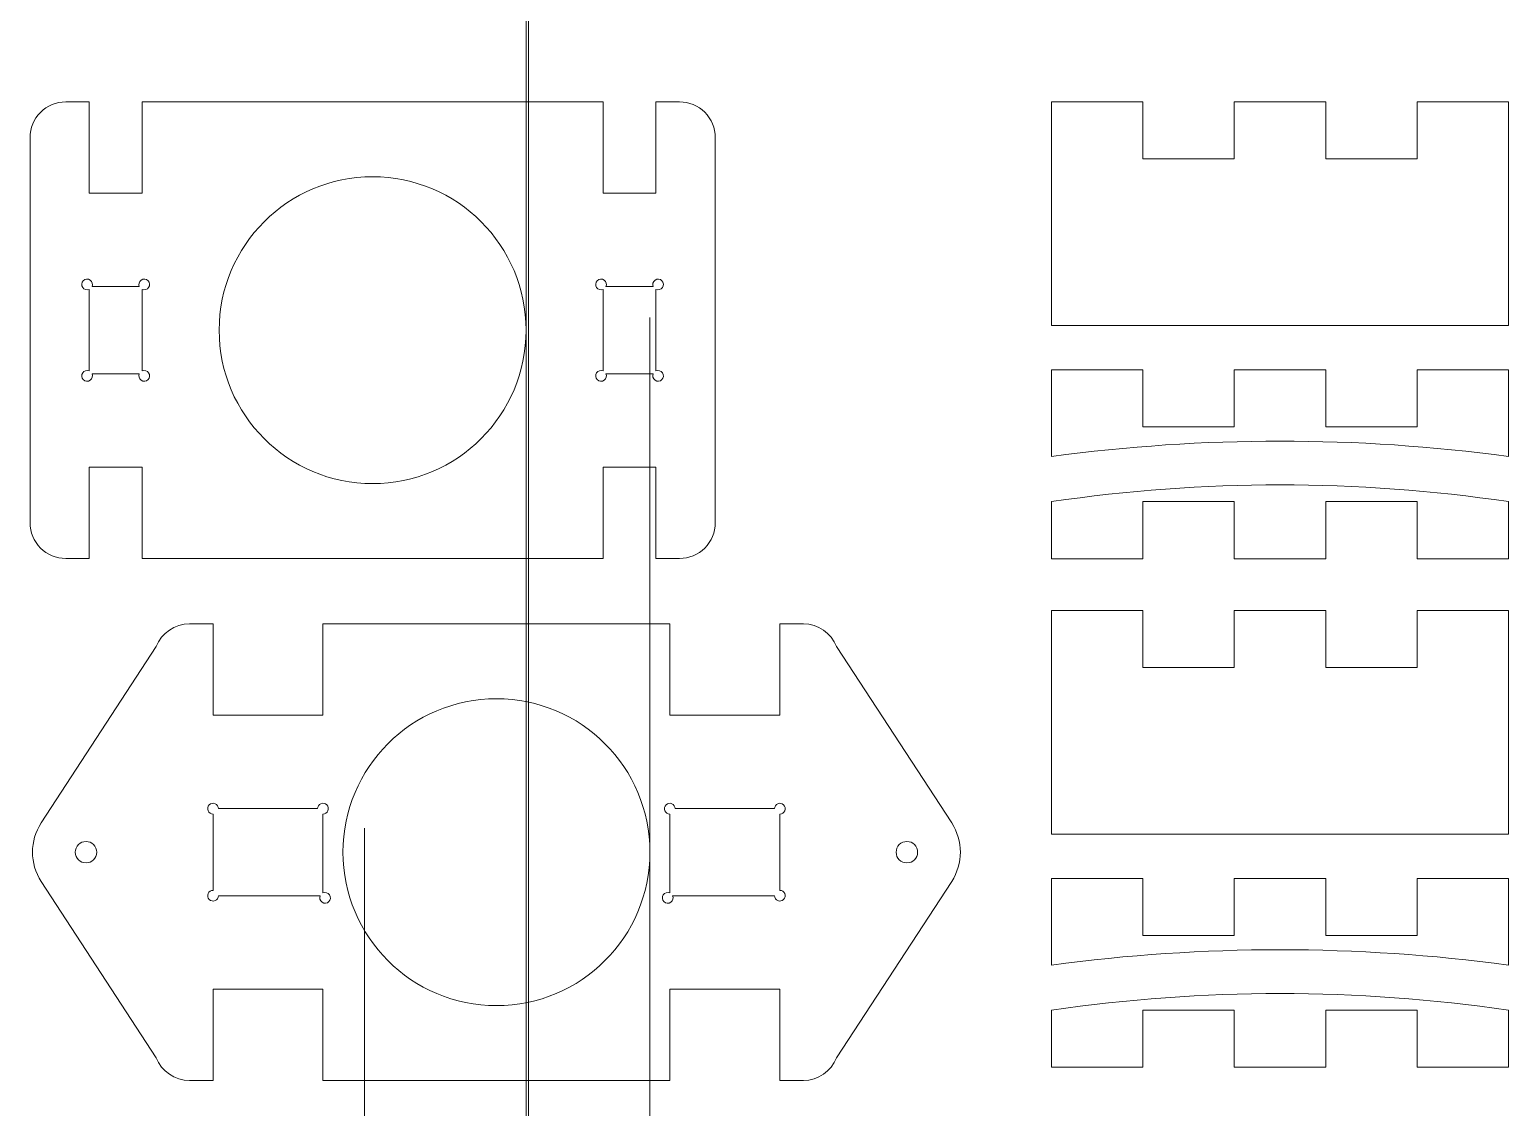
# Model space of a CAD drawing. Header units: millimetres. Extents: x -225 to -1, y -480 to 312.
# Drawn here: x -130.3 to -26.7, y 3.4 to 78.9 of the extents above; entities that cross this region are included whole.
import ezdxf

# ---------------------------------------------------------------- set-up
doc = ezdxf.new("R2010")
doc.units = ezdxf.units.MM
doc.header["$MEASUREMENT"] = 0
doc.layers.add('Ebene 1', color=7, linetype='Continuous')

msp = doc.modelspace()

# ---------------------------------------------------------------- linework, layer by layer
at = {"color": 1, "lineweight": 9}
for points, knots in [([(-95.5388, 133.9706), (-95.5388, 139.9077), (-100.3517, 144.7206), (-106.2888, 144.7206), (-106.2888, 144.7206), (-112.2258, 144.7206), (-117.0388, 139.9077), (-117.0388, 133.9706), (-117.0388, 133.9706), (-117.0388, 128.0336), (-112.2259, 123.2206), (-106.2888, 123.2206), (-106.2888, 123.2206), (-100.3518, 123.2206), (-95.5388, 128.0335), (-95.5388, 133.9705), (-95.5388, 312.0805), (-95.5388, -222.2554), (-95.5388, 133.9706)], [0, 0, 0, 0, 0.2, 0.2, 0.2, 0.2, 0.4, 0.4, 0.4, 0.4, 0.6, 0.6, 0.6, 0.6, 1, 1, 1, 1.0001, 1.0001, 1.0001, 1.0001]), ([(-95.5388, 57.8662), (-95.5388, 63.8033), (-100.3517, 68.6162), (-106.2888, 68.6162), (-106.2888, 68.6162), (-112.2258, 68.6162), (-117.0388, 63.8033), (-117.0388, 57.8662), (-117.0388, 57.8662), (-117.0388, 51.9292), (-112.2259, 47.1162), (-106.2888, 47.1162), (-106.2888, 47.1162), (-100.3518, 47.1162), (-95.5388, 51.9291), (-95.5388, 57.8661), (-95.5388, 235.9761), (-95.5388, -298.3598), (-95.5388, 57.8662)], [0, 0, 0, 0, 0.2, 0.2, 0.2, 0.2, 0.4, 0.4, 0.4, 0.4, 0.6, 0.6, 0.6, 0.6, 1, 1, 1, 1.0001, 1.0001, 1.0001, 1.0001]), ([(-127.7888, 41.8662), (-128.4514, 41.8658), (-129.0871, 42.1286), (-129.5559, 42.5969), (-129.5559, 42.5969), (-130.0248, 43.0651), (-130.2884, 43.7036), (-130.2888, 44.3662), (-130.2888, 44.3662), (-130.2888, 44.3662), (-130.2888, 71.3662), (-130.2888, 71.3662), (-130.2888, 71.3662), (-130.2892, 72.0288), (-130.0264, 72.6645), (-129.5581, 73.1333), (-129.5581, 73.1333), (-129.0899, 73.6022), (-128.4514, 73.8658), (-127.7888, 73.8662), (-127.7888, 73.8662), (-127.7888, 73.8662), (-126.1388, 73.8662), (-126.1388, 73.8662), (-126.1388, 73.8662), (-126.1388, 73.8662), (-126.1388, 67.4662), (-126.1388, 67.4662), (-126.1388, 67.4662), (-126.1388, 67.4662), (-122.4388, 67.4662), (-122.4388, 67.4662), (-122.4388, 67.4662), (-122.4388, 67.4662), (-122.4388, 73.8662), (-122.4388, 73.8662), (-122.4388, 73.8662), (-122.4388, 73.8662), (-90.1388, 73.8662), (-90.1388, 73.8662), (-90.1388, 73.8662), (-90.1388, 73.8662), (-90.1388, 67.4662), (-90.1388, 67.4662), (-90.1388, 67.4662), (-90.1388, 67.4662), (-86.4388, 67.4662), (-86.4388, 67.4662), (-86.4388, 67.4662), (-86.4388, 67.4662), (-86.4388, 73.8662), (-86.4388, 73.8662), (-86.4388, 73.8662), (-86.4388, 73.8662), (-84.7888, 73.8662), (-84.7888, 73.8662), (-84.7888, 73.8662), (-84.1262, 73.8666), (-83.4905, 73.6038), (-83.0217, 73.1355), (-83.0217, 73.1355), (-82.5528, 72.6673), (-82.2892, 72.0288), (-82.2888, 71.3662), (-82.2888, 71.3662), (-82.2888, 71.3662), (-82.2888, 44.3662), (-82.2888, 44.3662), (-82.2888, 44.3662), (-82.2884, 43.7036), (-82.5512, 43.0679), (-83.0195, 42.5991), (-83.0195, 42.5991), (-83.4877, 42.1302), (-84.1262, 41.8666), (-84.7888, 41.8662), (-84.7888, 41.8662), (-84.7888, 41.8662), (-86.4388, 41.8662), (-86.4388, 41.8662), (-86.4388, 41.8662), (-86.4388, 41.8662), (-86.4388, 48.2662), (-86.4388, 48.2662), (-86.4388, 48.2662), (-86.4388, 48.2662), (-90.1388, 48.2662), (-90.1388, 48.2662), (-90.1388, 48.2662), (-90.1388, 48.2662), (-90.1388, 41.8662), (-90.1388, 41.8662), (-90.1388, 41.8662), (-90.1388, 41.8662), (-122.4388, 41.8662), (-122.4388, 41.8662), (-122.4388, 41.8662), (-122.4388, 41.8662), (-122.4388, 48.2662), (-122.4388, 48.2662), (-122.4388, 48.2662), (-122.4388, 48.2662), (-126.1388, 48.2662), (-126.1388, 48.2662), (-126.1388, 48.2662), (-126.1388, 48.2662), (-126.1388, 41.8662), (-126.1388, 41.8662), (-126.1388, 41.8662), (-126.1388, 41.8662), (-127.7888, 41.8662), (-127.7888, 41.8662)], [0, 0, 0, 0, 0.03448276, 0.03448276, 0.03448276, 0.03448276, 0.06896552, 0.06896552, 0.06896552, 0.06896552, 0.10344828, 0.10344828, 0.10344828, 0.10344828, 0.13793103, 0.13793103, 0.13793103, 0.13793103, 0.17241379, 0.17241379, 0.17241379, 0.17241379, 0.20689655, 0.20689655, 0.20689655, 0.20689655, 0.24137931, 0.24137931, 0.24137931, 0.24137931, 0.27586207, 0.27586207, 0.27586207, 0.27586207, 0.31034483, 0.31034483, 0.31034483, 0.31034483, 0.34482759, 0.34482759, 0.34482759, 0.34482759, 0.37931034, 0.37931034, 0.37931034, 0.37931034, 0.4137931, 0.4137931, 0.4137931, 0.4137931, 0.44827586, 0.44827586, 0.44827586, 0.44827586, 0.48275862, 0.48275862, 0.48275862, 0.48275862, 0.51724138, 0.51724138, 0.51724138, 0.51724138, 0.55172414, 0.55172414, 0.55172414, 0.55172414, 0.5862069, 0.5862069, 0.5862069, 0.5862069, 0.62068966, 0.62068966, 0.62068966, 0.62068966, 0.65517241, 0.65517241, 0.65517241, 0.65517241, 0.68965517, 0.68965517, 0.68965517, 0.68965517, 0.72413793, 0.72413793, 0.72413793, 0.72413793, 0.75862069, 0.75862069, 0.75862069, 0.75862069, 0.79310345, 0.79310345, 0.79310345, 0.79310345, 0.82758621, 0.82758621, 0.82758621, 0.82758621, 0.86206897, 0.86206897, 0.86206897, 0.86206897, 0.89655172, 0.89655172, 0.89655172, 0.89655172, 0.93103448, 0.93103448, 0.93103448, 0.93103448, 1, 1, 1, 1]), ([(-122.4388, 55.0099), (-122.2736, 55.082), (-122.0804, 55.0264), (-121.9788, 54.8775), (-121.9788, 54.8775), (-121.8773, 54.7285), (-121.896, 54.5284), (-122.0235, 54.4009), (-122.0235, 54.4009), (-122.1509, 54.2734), (-122.3511, 54.2547), (-122.5, 54.3562), (-122.5, 54.3562), (-122.649, 54.4578), (-122.7046, 54.651), (-122.6325, 54.8162), (-122.6325, 54.8162), (-122.6325, 54.8162), (-125.9451, 54.8162), (-125.9451, 54.8162), (-125.9451, 54.8162), (-125.873, 54.651), (-125.9286, 54.4578), (-126.0775, 54.3562), (-126.0775, 54.3562), (-126.2265, 54.2547), (-126.4266, 54.2734), (-126.5541, 54.4009), (-126.5541, 54.4009), (-126.6816, 54.5283), (-126.7003, 54.7285), (-126.5988, 54.8774), (-126.5988, 54.8774), (-126.4972, 55.0264), (-126.304, 55.082), (-126.1388, 55.0099), (-126.1388, 55.0099), (-126.1388, 55.0099), (-126.1388, 60.7225), (-126.1388, 60.7225), (-126.1388, 60.7225), (-126.304, 60.6504), (-126.4972, 60.706), (-126.5988, 60.8549), (-126.5988, 60.8549), (-126.7003, 61.0039), (-126.6816, 61.204), (-126.5541, 61.3315), (-126.5541, 61.3315), (-126.4267, 61.459), (-126.2265, 61.4777), (-126.0776, 61.3762), (-126.0776, 61.3762), (-125.9286, 61.2746), (-125.873, 61.0814), (-125.9451, 60.9162), (-125.9451, 60.9162), (-125.9451, 60.9162), (-122.6325, 60.9162), (-122.6325, 60.9162), (-122.6325, 60.9162), (-122.7046, 61.0814), (-122.649, 61.2746), (-122.5001, 61.3762), (-122.5001, 61.3762), (-122.3511, 61.4777), (-122.151, 61.459), (-122.0235, 61.3315), (-122.0235, 61.3315), (-121.896, 61.2041), (-121.8773, 61.0039), (-121.9788, 60.855), (-121.9788, 60.855), (-122.0804, 60.706), (-122.2736, 60.6504), (-122.4388, 60.7225), (-122.4388, 60.7225), (-122.4388, 60.7225), (-122.4388, 55.0099), (-122.4388, 55.0099)], [0, 0, 0, 0, 0.04761905, 0.04761905, 0.04761905, 0.04761905, 0.0952381, 0.0952381, 0.0952381, 0.0952381, 0.14285714, 0.14285714, 0.14285714, 0.14285714, 0.19047619, 0.19047619, 0.19047619, 0.19047619, 0.23809524, 0.23809524, 0.23809524, 0.23809524, 0.28571429, 0.28571429, 0.28571429, 0.28571429, 0.33333333, 0.33333333, 0.33333333, 0.33333333, 0.38095238, 0.38095238, 0.38095238, 0.38095238, 0.42857143, 0.42857143, 0.42857143, 0.42857143, 0.47619048, 0.47619048, 0.47619048, 0.47619048, 0.52380952, 0.52380952, 0.52380952, 0.52380952, 0.57142857, 0.57142857, 0.57142857, 0.57142857, 0.61904762, 0.61904762, 0.61904762, 0.61904762, 0.66666667, 0.66666667, 0.66666667, 0.66666667, 0.71428571, 0.71428571, 0.71428571, 0.71428571, 0.76190476, 0.76190476, 0.76190476, 0.76190476, 0.80952381, 0.80952381, 0.80952381, 0.80952381, 0.85714286, 0.85714286, 0.85714286, 0.85714286, 0.9047619, 0.9047619, 0.9047619, 0.9047619, 1, 1, 1, 1]), ([(-90.1388, 60.7225), (-90.304, 60.6504), (-90.4972, 60.706), (-90.5988, 60.8549), (-90.5988, 60.8549), (-90.7003, 61.0039), (-90.6816, 61.204), (-90.5541, 61.3315), (-90.5541, 61.3315), (-90.4267, 61.459), (-90.2265, 61.4777), (-90.0776, 61.3762), (-90.0776, 61.3762), (-89.9286, 61.2746), (-89.873, 61.0814), (-89.9451, 60.9162), (-89.9451, 60.9162), (-89.9451, 60.9162), (-86.6325, 60.9162), (-86.6325, 60.9162), (-86.6325, 60.9162), (-86.7046, 61.0814), (-86.649, 61.2746), (-86.5001, 61.3762), (-86.5001, 61.3762), (-86.3511, 61.4777), (-86.151, 61.459), (-86.0235, 61.3315), (-86.0235, 61.3315), (-85.896, 61.2041), (-85.8773, 61.0039), (-85.9788, 60.855), (-85.9788, 60.855), (-86.0804, 60.706), (-86.2736, 60.6504), (-86.4388, 60.7225), (-86.4388, 60.7225), (-86.4388, 60.7225), (-86.4388, 55.0099), (-86.4388, 55.0099), (-86.4388, 55.0099), (-86.2736, 55.082), (-86.0804, 55.0264), (-85.9788, 54.8775), (-85.9788, 54.8775), (-85.8773, 54.7285), (-85.896, 54.5284), (-86.0235, 54.4009), (-86.0235, 54.4009), (-86.1509, 54.2734), (-86.3511, 54.2547), (-86.5, 54.3562), (-86.5, 54.3562), (-86.649, 54.4578), (-86.7046, 54.651), (-86.6325, 54.8162), (-86.6325, 54.8162), (-86.6325, 54.8162), (-89.9451, 54.8162), (-89.9451, 54.8162), (-89.9451, 54.8162), (-89.873, 54.651), (-89.9286, 54.4578), (-90.0775, 54.3562), (-90.0775, 54.3562), (-90.2265, 54.2547), (-90.4266, 54.2734), (-90.5541, 54.4009), (-90.5541, 54.4009), (-90.6816, 54.5283), (-90.7003, 54.7285), (-90.5988, 54.8774), (-90.5988, 54.8774), (-90.4972, 55.0264), (-90.304, 55.082), (-90.1388, 55.0099), (-90.1388, 55.0099), (-90.1388, 55.0099), (-90.1388, 60.7225), (-90.1388, 60.7225)], [0, 0, 0, 0, 0.04761905, 0.04761905, 0.04761905, 0.04761905, 0.0952381, 0.0952381, 0.0952381, 0.0952381, 0.14285714, 0.14285714, 0.14285714, 0.14285714, 0.19047619, 0.19047619, 0.19047619, 0.19047619, 0.23809524, 0.23809524, 0.23809524, 0.23809524, 0.28571429, 0.28571429, 0.28571429, 0.28571429, 0.33333333, 0.33333333, 0.33333333, 0.33333333, 0.38095238, 0.38095238, 0.38095238, 0.38095238, 0.42857143, 0.42857143, 0.42857143, 0.42857143, 0.47619048, 0.47619048, 0.47619048, 0.47619048, 0.52380952, 0.52380952, 0.52380952, 0.52380952, 0.57142857, 0.57142857, 0.57142857, 0.57142857, 0.61904762, 0.61904762, 0.61904762, 0.61904762, 0.66666667, 0.66666667, 0.66666667, 0.66666667, 0.71428571, 0.71428571, 0.71428571, 0.71428571, 0.76190476, 0.76190476, 0.76190476, 0.76190476, 0.80952381, 0.80952381, 0.80952381, 0.80952381, 0.85714286, 0.85714286, 0.85714286, 0.85714286, 0.9047619, 0.9047619, 0.9047619, 0.9047619, 1, 1, 1, 1])]:
    msp.add_open_spline(points, degree=3, knots=knots, dxfattribs=at)
at = {"layer": 'Ebene 1', "color": 1, "lineweight": 9}
for points, knots in [([(-95.366, 98.3124), (-95.366, 104.2495), (-100.1789, 109.0624), (-106.116, 109.0624), (-106.116, 109.0624), (-112.053, 109.0624), (-116.866, 104.2495), (-116.866, 98.3124), (-116.866, 98.3124), (-116.866, 92.3754), (-112.0531, 87.5624), (-106.116, 87.5624), (-106.116, 87.5624), (-100.179, 87.5624), (-95.366, 92.3753), (-95.366, 98.3123), (-95.366, 276.4223), (-95.366, -257.9136), (-95.366, 98.3124)], [0, 0, 0, 0, 0.2, 0.2, 0.2, 0.2, 0.4, 0.4, 0.4, 0.4, 0.6, 0.6, 0.6, 0.6, 1, 1, 1, 1.0001, 1.0001, 1.0001, 1.0001]), ([(-86.8663, 21.2825), (-86.8663, 27.2196), (-91.6792, 32.0325), (-97.6163, 32.0325), (-97.6163, 32.0325), (-103.5533, 32.0325), (-108.3663, 27.2196), (-108.3663, 21.2825), (-108.3663, 21.2825), (-108.3663, 15.3455), (-103.5534, 10.5325), (-97.6163, 10.5325), (-97.6163, 10.5325), (-91.6793, 10.5325), (-86.8663, 15.3454), (-86.8663, 21.2824), (-86.8663, 199.3924), (-86.8663, -334.9435), (-86.8663, 21.2825)], [0, 0, 0, 0, 0.2, 0.2, 0.2, 0.2, 0.4, 0.4, 0.4, 0.4, 0.6, 0.6, 0.6, 0.6, 1, 1, 1, 1.0001, 1.0001, 1.0001, 1.0001]), ([(-106.8661, -14.4954), (-106.8661, -8.5583), (-102.0532, -3.7454), (-96.1161, -3.7454), (-96.1161, -3.7454), (-90.1791, -3.7454), (-85.3661, -8.5583), (-85.3661, -14.4954), (-85.3661, -14.4954), (-85.3661, -20.4324), (-90.179, -25.2454), (-96.1161, -25.2454), (-96.1161, -25.2454), (-102.0531, -25.2454), (-106.8661, -20.4325), (-106.8661, -14.4955), (-106.8661, 163.6145), (-106.8661, -370.7214), (-106.8661, -14.4954)], [0, 0, 0, 0, 0.2, 0.2, 0.2, 0.2, 0.4, 0.4, 0.4, 0.4, 0.6, 0.6, 0.6, 0.6, 1, 1, 1, 1.0001, 1.0001, 1.0001, 1.0001]), ([(-106.8661, -49.718), (-106.8661, -43.7809), (-102.0532, -38.968), (-96.1161, -38.968), (-96.1161, -38.968), (-90.1791, -38.968), (-85.3661, -43.7809), (-85.3661, -49.718), (-85.3661, -49.718), (-85.3661, -55.655), (-90.179, -60.468), (-96.1161, -60.468), (-96.1161, -60.468), (-102.0531, -60.468), (-106.8661, -55.6551), (-106.8661, -49.7181), (-106.8661, 128.3919), (-106.8661, -405.944), (-106.8661, -49.718)], [0, 0, 0, 0, 0.2, 0.2, 0.2, 0.2, 0.4, 0.4, 0.4, 0.4, 0.6, 0.6, 0.6, 0.6, 1, 1, 1, 1.0001, 1.0001, 1.0001, 1.0001]), ([(-106.8661, -88.0853), (-106.8661, -82.1482), (-102.0532, -77.3353), (-96.1161, -77.3353), (-96.1161, -77.3353), (-90.1791, -77.3353), (-85.3661, -82.1482), (-85.3661, -88.0853), (-85.3661, -88.0853), (-85.3661, -94.0223), (-90.179, -98.8353), (-96.1161, -98.8353), (-96.1161, -98.8353), (-102.0531, -98.8353), (-106.8661, -94.0224), (-106.8661, -88.0854), (-106.8661, 90.0246), (-106.8661, -444.3113), (-106.8661, -88.0853)], [0, 0, 0, 0, 0.2, 0.2, 0.2, 0.2, 0.4, 0.4, 0.4, 0.4, 0.6, 0.6, 0.6, 0.6, 1, 1, 1, 1.0001, 1.0001, 1.0001, 1.0001]), ([(-26.7264, 73.8663), (-26.7264, 73.8663), (-26.7264, 58.1965), (-26.7264, 58.1965), (-26.7264, 58.1965), (-26.7264, 58.1965), (-58.7264, 58.1965), (-58.7264, 58.1965), (-58.7264, 58.1965), (-58.7264, 58.1965), (-58.7264, 73.8663), (-58.7264, 73.8663), (-58.7264, 73.8663), (-58.7264, 73.8663), (-52.3264, 73.8663), (-52.3264, 73.8663), (-52.3264, 73.8663), (-52.3264, 73.8663), (-52.3264, 69.8663), (-52.3264, 69.8663), (-52.3264, 69.8663), (-52.3264, 69.8663), (-45.9264, 69.8663), (-45.9264, 69.8663), (-45.9264, 69.8663), (-45.9264, 69.8663), (-45.9264, 73.8663), (-45.9264, 73.8663), (-45.9264, 73.8663), (-45.9264, 73.8663), (-39.5264, 73.8663), (-39.5264, 73.8663), (-39.5264, 73.8663), (-39.5264, 73.8663), (-39.5264, 69.8663), (-39.5264, 69.8663), (-39.5264, 69.8663), (-39.5264, 69.8663), (-33.1264, 69.8663), (-33.1264, 69.8663), (-33.1264, 69.8663), (-33.1264, 69.8663), (-33.1264, 73.8663), (-33.1264, 73.8663), (-33.1264, 73.8663), (-33.1264, 73.8663), (-26.7264, 73.8663), (-26.7264, 73.8663)], [0, 0, 0, 0, 0.07692308, 0.07692308, 0.07692308, 0.07692308, 0.15384615, 0.15384615, 0.15384615, 0.15384615, 0.23076923, 0.23076923, 0.23076923, 0.23076923, 0.30769231, 0.30769231, 0.30769231, 0.30769231, 0.38461538, 0.38461538, 0.38461538, 0.38461538, 0.46153846, 0.46153846, 0.46153846, 0.46153846, 0.53846154, 0.53846154, 0.53846154, 0.53846154, 0.61538462, 0.61538462, 0.61538462, 0.61538462, 0.69230769, 0.69230769, 0.69230769, 0.69230769, 0.76923077, 0.76923077, 0.76923077, 0.76923077, 0.84615385, 0.84615385, 0.84615385, 0.84615385, 1, 1, 1, 1]), ([(-58.7264, 49.0164), (-58.7264, 49.0164), (-58.7264, 55.0878), (-58.7264, 55.0878), (-58.7264, 55.0878), (-58.7264, 55.0878), (-52.3264, 55.0878), (-52.3264, 55.0878), (-52.3264, 55.0878), (-52.3264, 55.0878), (-52.3264, 51.0878), (-52.3264, 51.0878), (-52.3264, 51.0878), (-52.3264, 51.0878), (-45.9264, 51.0878), (-45.9264, 51.0878), (-45.9264, 51.0878), (-45.9264, 51.0878), (-45.9264, 55.0878), (-45.9264, 55.0878), (-45.9264, 55.0878), (-45.9264, 55.0878), (-39.5264, 55.0878), (-39.5264, 55.0878), (-39.5264, 55.0878), (-39.5264, 55.0878), (-39.5264, 51.0878), (-39.5264, 51.0878), (-39.5264, 51.0878), (-39.5264, 51.0878), (-33.1264, 51.0878), (-33.1264, 51.0878), (-33.1264, 51.0878), (-33.1264, 51.0878), (-33.1264, 55.0878), (-33.1264, 55.0878), (-33.1264, 55.0878), (-33.1264, 55.0878), (-26.7264, 55.0878), (-26.7264, 55.0878), (-26.7264, 55.0878), (-26.7264, 55.0878), (-26.7264, 49.0164), (-26.7264, 49.0164), (-26.7264, 49.0164), (-37.3462, 50.445), (-48.1067, 50.4452), (-58.7264, 49.0164)], [0, 0, 0, 0, 0.07692308, 0.07692308, 0.07692308, 0.07692308, 0.15384615, 0.15384615, 0.15384615, 0.15384615, 0.23076923, 0.23076923, 0.23076923, 0.23076923, 0.30769231, 0.30769231, 0.30769231, 0.30769231, 0.38461538, 0.38461538, 0.38461538, 0.38461538, 0.46153846, 0.46153846, 0.46153846, 0.46153846, 0.53846154, 0.53846154, 0.53846154, 0.53846154, 0.61538462, 0.61538462, 0.61538462, 0.61538462, 0.69230769, 0.69230769, 0.69230769, 0.69230769, 0.76923077, 0.76923077, 0.76923077, 0.76923077, 0.84615385, 0.84615385, 0.84615385, 0.84615385, 1, 1, 1, 1]), ([(-106.8661, -123.3079), (-106.8661, -117.3708), (-102.0532, -112.5579), (-96.1161, -112.5579), (-96.1161, -112.5579), (-90.1791, -112.5579), (-85.3661, -117.3708), (-85.3661, -123.3079), (-85.3661, -123.3079), (-85.3661, -129.2449), (-90.179, -134.0579), (-96.1161, -134.0579), (-96.1161, -134.0579), (-102.0531, -134.0579), (-106.8661, -129.245), (-106.8661, -123.308), (-106.8661, 54.802), (-106.8661, -479.5339), (-106.8661, -123.3079)], [0, 0, 0, 0, 0.2, 0.2, 0.2, 0.2, 0.4, 0.4, 0.4, 0.4, 0.6, 0.6, 0.6, 0.6, 1, 1, 1, 1.0001, 1.0001, 1.0001, 1.0001]), ([(-52.3264, 45.8516), (-52.3264, 45.8516), (-52.3264, 41.8516), (-52.3264, 41.8516), (-52.3264, 41.8516), (-52.3264, 41.8516), (-58.7264, 41.8516), (-58.7264, 41.8516), (-58.7264, 41.8516), (-58.7264, 41.8516), (-58.7264, 45.8516), (-58.7264, 45.8516), (-58.7264, 45.8516), (-48.1178, 47.4114), (-37.3351, 47.4111), (-26.7264, 45.8516), (-26.7264, 45.8516), (-26.7264, 45.8516), (-26.7264, 41.8516), (-26.7264, 41.8516), (-26.7264, 41.8516), (-26.7264, 41.8516), (-33.1264, 41.8516), (-33.1264, 41.8516), (-33.1264, 41.8516), (-33.1264, 41.8516), (-33.1264, 45.8516), (-33.1264, 45.8516), (-33.1264, 45.8516), (-33.1264, 45.8516), (-39.5264, 45.8516), (-39.5264, 45.8516), (-39.5264, 45.8516), (-39.5264, 45.8516), (-39.5264, 41.8516), (-39.5264, 41.8516), (-39.5264, 41.8516), (-39.5264, 41.8516), (-45.9264, 41.8516), (-45.9264, 41.8516), (-45.9264, 41.8516), (-45.9264, 41.8516), (-45.9264, 45.8516), (-45.9264, 45.8516), (-45.9264, 45.8516), (-45.9264, 45.8516), (-52.3264, 45.8516), (-52.3264, 45.8516)], [0, 0, 0, 0, 0.07692308, 0.07692308, 0.07692308, 0.07692308, 0.15384615, 0.15384615, 0.15384615, 0.15384615, 0.23076923, 0.23076923, 0.23076923, 0.23076923, 0.30769231, 0.30769231, 0.30769231, 0.30769231, 0.38461538, 0.38461538, 0.38461538, 0.38461538, 0.46153846, 0.46153846, 0.46153846, 0.46153846, 0.53846154, 0.53846154, 0.53846154, 0.53846154, 0.61538462, 0.61538462, 0.61538462, 0.61538462, 0.69230769, 0.69230769, 0.69230769, 0.69230769, 0.76923077, 0.76923077, 0.76923077, 0.76923077, 0.84615385, 0.84615385, 0.84615385, 0.84615385, 1, 1, 1, 1]), ([(-26.7264, 38.2226), (-26.7264, 38.2226), (-26.7264, 22.5528), (-26.7264, 22.5528), (-26.7264, 22.5528), (-26.7264, 22.5528), (-58.7264, 22.5528), (-58.7264, 22.5528), (-58.7264, 22.5528), (-58.7264, 22.5528), (-58.7264, 38.2226), (-58.7264, 38.2226), (-58.7264, 38.2226), (-58.7264, 38.2226), (-52.3264, 38.2226), (-52.3264, 38.2226), (-52.3264, 38.2226), (-52.3264, 38.2226), (-52.3264, 34.2226), (-52.3264, 34.2226), (-52.3264, 34.2226), (-52.3264, 34.2226), (-45.9264, 34.2226), (-45.9264, 34.2226), (-45.9264, 34.2226), (-45.9264, 34.2226), (-45.9264, 38.2226), (-45.9264, 38.2226), (-45.9264, 38.2226), (-45.9264, 38.2226), (-39.5264, 38.2226), (-39.5264, 38.2226), (-39.5264, 38.2226), (-39.5264, 38.2226), (-39.5264, 34.2226), (-39.5264, 34.2226), (-39.5264, 34.2226), (-39.5264, 34.2226), (-33.1264, 34.2226), (-33.1264, 34.2226), (-33.1264, 34.2226), (-33.1264, 34.2226), (-33.1264, 38.2226), (-33.1264, 38.2226), (-33.1264, 38.2226), (-33.1264, 38.2226), (-26.7264, 38.2226), (-26.7264, 38.2226)], [0, 0, 0, 0, 0.07692308, 0.07692308, 0.07692308, 0.07692308, 0.15384615, 0.15384615, 0.15384615, 0.15384615, 0.23076923, 0.23076923, 0.23076923, 0.23076923, 0.30769231, 0.30769231, 0.30769231, 0.30769231, 0.38461538, 0.38461538, 0.38461538, 0.38461538, 0.46153846, 0.46153846, 0.46153846, 0.46153846, 0.53846154, 0.53846154, 0.53846154, 0.53846154, 0.61538462, 0.61538462, 0.61538462, 0.61538462, 0.69230769, 0.69230769, 0.69230769, 0.69230769, 0.76923077, 0.76923077, 0.76923077, 0.76923077, 0.84615385, 0.84615385, 0.84615385, 0.84615385, 1, 1, 1, 1]), ([(-73.786, 6.877), (-74.1591, 5.9161), (-75.0855, 5.2828), (-76.1163, 5.2825), (-76.1163, 5.2825), (-76.1163, 5.2825), (-77.7663, 5.2825), (-77.7663, 5.2825), (-77.7663, 5.2825), (-77.7663, 5.2825), (-77.7663, 11.6825), (-77.7663, 11.6825), (-77.7663, 11.6825), (-77.7663, 11.6825), (-85.4663, 11.6825), (-85.4663, 11.6825), (-85.4663, 11.6825), (-85.4663, 11.6825), (-85.4663, 5.2825), (-85.4663, 5.2825), (-85.4663, 5.2825), (-85.4663, 5.2825), (-109.7663, 5.2825), (-109.7663, 5.2825), (-109.7663, 5.2825), (-109.7663, 5.2825), (-109.7663, 11.6825), (-109.7663, 11.6825), (-109.7663, 11.6825), (-109.7663, 11.6825), (-117.4663, 11.6825), (-117.4663, 11.6825), (-117.4663, 11.6825), (-117.4663, 11.6825), (-117.4663, 5.2825), (-117.4663, 5.2825), (-117.4663, 5.2825), (-117.4663, 5.2825), (-119.1163, 5.2825), (-119.1163, 5.2825), (-119.1163, 5.2825), (-120.1471, 5.2822), (-121.0729, 5.9163), (-121.4466, 6.877), (-121.4466, 6.877), (-121.4466, 6.877), (-129.5071, 19.2337), (-129.5071, 19.2337), (-129.5071, 19.2337), (-130.3194, 20.4781), (-130.3187, 22.0865), (-129.5071, 23.3313), (-129.5071, 23.3313), (-129.5071, 23.3313), (-121.4466, 35.688), (-121.4466, 35.688), (-121.4466, 35.688), (-121.0735, 36.6489), (-120.1471, 37.2822), (-119.1163, 37.2825), (-119.1163, 37.2825), (-119.1163, 37.2825), (-117.4663, 37.2825), (-117.4663, 37.2825), (-117.4663, 37.2825), (-117.4663, 37.2825), (-117.4663, 30.8825), (-117.4663, 30.8825), (-117.4663, 30.8825), (-117.4663, 30.8825), (-109.7663, 30.8825), (-109.7663, 30.8825), (-109.7663, 30.8825), (-109.7663, 30.8825), (-109.7663, 37.2825), (-109.7663, 37.2825), (-109.7663, 37.2825), (-109.7663, 37.2825), (-85.4663, 37.2825), (-85.4663, 37.2825), (-85.4663, 37.2825), (-85.4663, 37.2825), (-85.4663, 30.8825), (-85.4663, 30.8825), (-85.4663, 30.8825), (-85.4663, 30.8825), (-77.7663, 30.8825), (-77.7663, 30.8825), (-77.7663, 30.8825), (-77.7663, 30.8825), (-77.7663, 37.2825), (-77.7663, 37.2825), (-77.7663, 37.2825), (-77.7663, 37.2825), (-76.1163, 37.2825), (-76.1163, 37.2825), (-76.1163, 37.2825), (-75.0855, 37.2828), (-74.1597, 36.6487), (-73.786, 35.688), (-73.786, 35.688), (-73.786, 35.688), (-65.7255, 23.3313), (-65.7255, 23.3313), (-65.7255, 23.3313), (-64.9132, 22.0869), (-64.9139, 20.4785), (-65.7255, 19.2337), (-65.7255, 19.2337), (-65.7255, 19.2337), (-73.786, 6.877), (-73.786, 6.877)], [0, 0, 0, 0, 0.03448276, 0.03448276, 0.03448276, 0.03448276, 0.06896552, 0.06896552, 0.06896552, 0.06896552, 0.10344828, 0.10344828, 0.10344828, 0.10344828, 0.13793103, 0.13793103, 0.13793103, 0.13793103, 0.17241379, 0.17241379, 0.17241379, 0.17241379, 0.20689655, 0.20689655, 0.20689655, 0.20689655, 0.24137931, 0.24137931, 0.24137931, 0.24137931, 0.27586207, 0.27586207, 0.27586207, 0.27586207, 0.31034483, 0.31034483, 0.31034483, 0.31034483, 0.34482759, 0.34482759, 0.34482759, 0.34482759, 0.37931034, 0.37931034, 0.37931034, 0.37931034, 0.4137931, 0.4137931, 0.4137931, 0.4137931, 0.44827586, 0.44827586, 0.44827586, 0.44827586, 0.48275862, 0.48275862, 0.48275862, 0.48275862, 0.51724138, 0.51724138, 0.51724138, 0.51724138, 0.55172414, 0.55172414, 0.55172414, 0.55172414, 0.5862069, 0.5862069, 0.5862069, 0.5862069, 0.62068966, 0.62068966, 0.62068966, 0.62068966, 0.65517241, 0.65517241, 0.65517241, 0.65517241, 0.68965517, 0.68965517, 0.68965517, 0.68965517, 0.72413793, 0.72413793, 0.72413793, 0.72413793, 0.75862069, 0.75862069, 0.75862069, 0.75862069, 0.79310345, 0.79310345, 0.79310345, 0.79310345, 0.82758621, 0.82758621, 0.82758621, 0.82758621, 0.86206897, 0.86206897, 0.86206897, 0.86206897, 0.89655172, 0.89655172, 0.89655172, 0.89655172, 0.93103448, 0.93103448, 0.93103448, 0.93103448, 1, 1, 1, 1]), ([(-117.0913, 18.2325), (-117.0912, 18.0807), (-117.1825, 17.9438), (-117.3227, 17.8857), (-117.3227, 17.8857), (-117.4629, 17.8275), (-117.6243, 17.8595), (-117.7317, 17.9668), (-117.7317, 17.9668), (-117.8391, 18.074), (-117.8713, 18.2354), (-117.8133, 18.3756), (-117.8133, 18.3756), (-117.7553, 18.5159), (-117.6181, 18.6074), (-117.4663, 18.6075), (-117.4663, 18.6075), (-117.4663, 18.6075), (-117.4663, 23.9575), (-117.4663, 23.9575), (-117.4663, 23.9575), (-117.6181, 23.9574), (-117.755, 24.0487), (-117.8131, 24.1889), (-117.8131, 24.1889), (-117.8713, 24.3291), (-117.8393, 24.4905), (-117.732, 24.5979), (-117.732, 24.5979), (-117.6248, 24.7053), (-117.4634, 24.7375), (-117.3232, 24.6795), (-117.3232, 24.6795), (-117.1829, 24.6215), (-117.0914, 24.4843), (-117.0913, 24.3325), (-117.0913, 24.3325), (-117.0913, 24.3325), (-110.1413, 24.3325), (-110.1413, 24.3325), (-110.1413, 24.3325), (-110.1414, 24.4843), (-110.0501, 24.6212), (-109.9099, 24.6793), (-109.9099, 24.6793), (-109.7697, 24.7375), (-109.6083, 24.7055), (-109.5009, 24.5982), (-109.5009, 24.5982), (-109.3935, 24.491), (-109.3613, 24.3296), (-109.4193, 24.1894), (-109.4193, 24.1894), (-109.4773, 24.0491), (-109.6145, 23.9576), (-109.7663, 23.9575), (-109.7663, 23.9575), (-109.7663, 23.9575), (-109.7663, 18.4262), (-109.7663, 18.4262), (-109.7663, 18.4262), (-109.6011, 18.4983), (-109.4079, 18.4427), (-109.3063, 18.2938), (-109.3063, 18.2938), (-109.2048, 18.1448), (-109.2235, 17.9447), (-109.351, 17.8172), (-109.351, 17.8172), (-109.4784, 17.6897), (-109.6786, 17.671), (-109.8275, 17.7725), (-109.8275, 17.7725), (-109.9765, 17.8741), (-110.0321, 18.0673), (-109.96, 18.2325), (-109.96, 18.2325), (-109.96, 18.2325), (-117.0913, 18.2325), (-117.0913, 18.2325)], [0, 0, 0, 0, 0.04761905, 0.04761905, 0.04761905, 0.04761905, 0.0952381, 0.0952381, 0.0952381, 0.0952381, 0.14285714, 0.14285714, 0.14285714, 0.14285714, 0.19047619, 0.19047619, 0.19047619, 0.19047619, 0.23809524, 0.23809524, 0.23809524, 0.23809524, 0.28571429, 0.28571429, 0.28571429, 0.28571429, 0.33333333, 0.33333333, 0.33333333, 0.33333333, 0.38095238, 0.38095238, 0.38095238, 0.38095238, 0.42857143, 0.42857143, 0.42857143, 0.42857143, 0.47619048, 0.47619048, 0.47619048, 0.47619048, 0.52380952, 0.52380952, 0.52380952, 0.52380952, 0.57142857, 0.57142857, 0.57142857, 0.57142857, 0.61904762, 0.61904762, 0.61904762, 0.61904762, 0.66666667, 0.66666667, 0.66666667, 0.66666667, 0.71428571, 0.71428571, 0.71428571, 0.71428571, 0.76190476, 0.76190476, 0.76190476, 0.76190476, 0.80952381, 0.80952381, 0.80952381, 0.80952381, 0.85714286, 0.85714286, 0.85714286, 0.85714286, 0.9047619, 0.9047619, 0.9047619, 0.9047619, 1, 1, 1, 1]), ([(-77.7663, 18.6075), (-77.6145, 18.6076), (-77.4776, 18.5163), (-77.4195, 18.3761), (-77.4195, 18.3761), (-77.3613, 18.2359), (-77.3933, 18.0745), (-77.5006, 17.9671), (-77.5006, 17.9671), (-77.6078, 17.8597), (-77.7692, 17.8275), (-77.9094, 17.8855), (-77.9094, 17.8855), (-78.0497, 17.9435), (-78.1412, 18.0807), (-78.1413, 18.2325), (-78.1413, 18.2325), (-78.1413, 18.2325), (-85.2726, 18.2325), (-85.2726, 18.2325), (-85.2726, 18.2325), (-85.2005, 18.0673), (-85.2561, 17.8741), (-85.405, 17.7725), (-85.405, 17.7725), (-85.554, 17.671), (-85.7541, 17.6897), (-85.8816, 17.8172), (-85.8816, 17.8172), (-86.0091, 17.9446), (-86.0278, 18.1448), (-85.9263, 18.2937), (-85.9263, 18.2937), (-85.8247, 18.4427), (-85.6315, 18.4983), (-85.4663, 18.4262), (-85.4663, 18.4262), (-85.4663, 18.4262), (-85.4663, 23.9575), (-85.4663, 23.9575), (-85.4663, 23.9575), (-85.6181, 23.9574), (-85.755, 24.0487), (-85.8131, 24.1889), (-85.8131, 24.1889), (-85.8713, 24.3291), (-85.8393, 24.4905), (-85.732, 24.5979), (-85.732, 24.5979), (-85.6248, 24.7053), (-85.4634, 24.7375), (-85.3232, 24.6795), (-85.3232, 24.6795), (-85.1829, 24.6215), (-85.0914, 24.4843), (-85.0913, 24.3325), (-85.0913, 24.3325), (-85.0913, 24.3325), (-78.1413, 24.3325), (-78.1413, 24.3325), (-78.1413, 24.3325), (-78.1414, 24.4843), (-78.0501, 24.6212), (-77.9099, 24.6793), (-77.9099, 24.6793), (-77.7697, 24.7375), (-77.6083, 24.7055), (-77.5009, 24.5982), (-77.5009, 24.5982), (-77.3935, 24.491), (-77.3613, 24.3296), (-77.4193, 24.1894), (-77.4193, 24.1894), (-77.4773, 24.0491), (-77.6145, 23.9576), (-77.7663, 23.9575), (-77.7663, 23.9575), (-77.7663, 23.9575), (-77.7663, 18.6075), (-77.7663, 18.6075)], [0, 0, 0, 0, 0.04761905, 0.04761905, 0.04761905, 0.04761905, 0.0952381, 0.0952381, 0.0952381, 0.0952381, 0.14285714, 0.14285714, 0.14285714, 0.14285714, 0.19047619, 0.19047619, 0.19047619, 0.19047619, 0.23809524, 0.23809524, 0.23809524, 0.23809524, 0.28571429, 0.28571429, 0.28571429, 0.28571429, 0.33333333, 0.33333333, 0.33333333, 0.33333333, 0.38095238, 0.38095238, 0.38095238, 0.38095238, 0.42857143, 0.42857143, 0.42857143, 0.42857143, 0.47619048, 0.47619048, 0.47619048, 0.47619048, 0.52380952, 0.52380952, 0.52380952, 0.52380952, 0.57142857, 0.57142857, 0.57142857, 0.57142857, 0.61904762, 0.61904762, 0.61904762, 0.61904762, 0.66666667, 0.66666667, 0.66666667, 0.66666667, 0.71428571, 0.71428571, 0.71428571, 0.71428571, 0.76190476, 0.76190476, 0.76190476, 0.76190476, 0.80952381, 0.80952381, 0.80952381, 0.80952381, 0.85714286, 0.85714286, 0.85714286, 0.85714286, 0.9047619, 0.9047619, 0.9047619, 0.9047619, 1, 1, 1, 1]), ([(-125.6163, 21.2825), (-125.6163, 21.6967), (-125.9521, 22.0325), (-126.3663, 22.0325), (-126.3663, 22.0325), (-126.7805, 22.0325), (-127.1163, 21.6967), (-127.1163, 21.2825), (-127.1163, 21.2825), (-127.1163, 20.8683), (-126.7805, 20.5325), (-126.3663, 20.5325), (-126.3663, 20.5325), (-125.9521, 20.5325), (-125.6163, 20.8683), (-125.6163, 21.2825)], [0, 0, 0, 0, 0.2, 0.2, 0.2, 0.2, 0.4, 0.4, 0.4, 0.4, 0.6, 0.6, 0.6, 0.6, 1, 1, 1, 1]), ([(-68.1163, 21.2825), (-68.1163, 21.6967), (-68.4521, 22.0325), (-68.8663, 22.0325), (-68.8663, 22.0325), (-69.2805, 22.0325), (-69.6163, 21.6967), (-69.6163, 21.2825), (-69.6163, 21.2825), (-69.6163, 20.8683), (-69.2805, 20.5325), (-68.8663, 20.5325), (-68.8663, 20.5325), (-68.4521, 20.5325), (-68.1163, 20.8683), (-68.1163, 21.2825)], [0, 0, 0, 0, 0.2, 0.2, 0.2, 0.2, 0.4, 0.4, 0.4, 0.4, 0.6, 0.6, 0.6, 0.6, 1, 1, 1, 1]), ([(-58.7264, 13.3727), (-58.7264, 13.3727), (-58.7264, 19.4441), (-58.7264, 19.4441), (-58.7264, 19.4441), (-58.7264, 19.4441), (-52.3264, 19.4441), (-52.3264, 19.4441), (-52.3264, 19.4441), (-52.3264, 19.4441), (-52.3264, 15.4441), (-52.3264, 15.4441), (-52.3264, 15.4441), (-52.3264, 15.4441), (-45.9264, 15.4441), (-45.9264, 15.4441), (-45.9264, 15.4441), (-45.9264, 15.4441), (-45.9264, 19.4441), (-45.9264, 19.4441), (-45.9264, 19.4441), (-45.9264, 19.4441), (-39.5264, 19.4441), (-39.5264, 19.4441), (-39.5264, 19.4441), (-39.5264, 19.4441), (-39.5264, 15.4441), (-39.5264, 15.4441), (-39.5264, 15.4441), (-39.5264, 15.4441), (-33.1264, 15.4441), (-33.1264, 15.4441), (-33.1264, 15.4441), (-33.1264, 15.4441), (-33.1264, 19.4441), (-33.1264, 19.4441), (-33.1264, 19.4441), (-33.1264, 19.4441), (-26.7264, 19.4441), (-26.7264, 19.4441), (-26.7264, 19.4441), (-26.7264, 19.4441), (-26.7264, 13.3727), (-26.7264, 13.3727), (-26.7264, 13.3727), (-37.3462, 14.8013), (-48.1067, 14.8015), (-58.7264, 13.3727)], [0, 0, 0, 0, 0.07692308, 0.07692308, 0.07692308, 0.07692308, 0.15384615, 0.15384615, 0.15384615, 0.15384615, 0.23076923, 0.23076923, 0.23076923, 0.23076923, 0.30769231, 0.30769231, 0.30769231, 0.30769231, 0.38461538, 0.38461538, 0.38461538, 0.38461538, 0.46153846, 0.46153846, 0.46153846, 0.46153846, 0.53846154, 0.53846154, 0.53846154, 0.53846154, 0.61538462, 0.61538462, 0.61538462, 0.61538462, 0.69230769, 0.69230769, 0.69230769, 0.69230769, 0.76923077, 0.76923077, 0.76923077, 0.76923077, 0.84615385, 0.84615385, 0.84615385, 0.84615385, 1, 1, 1, 1]), ([(-52.3264, 10.2079), (-52.3264, 10.2079), (-52.3264, 6.2079), (-52.3264, 6.2079), (-52.3264, 6.2079), (-52.3264, 6.2079), (-58.7264, 6.2079), (-58.7264, 6.2079), (-58.7264, 6.2079), (-58.7264, 6.2079), (-58.7264, 10.2079), (-58.7264, 10.2079), (-58.7264, 10.2079), (-48.1178, 11.7677), (-37.3351, 11.7674), (-26.7264, 10.2079), (-26.7264, 10.2079), (-26.7264, 10.2079), (-26.7264, 6.2079), (-26.7264, 6.2079), (-26.7264, 6.2079), (-26.7264, 6.2079), (-33.1264, 6.2079), (-33.1264, 6.2079), (-33.1264, 6.2079), (-33.1264, 6.2079), (-33.1264, 10.2079), (-33.1264, 10.2079), (-33.1264, 10.2079), (-33.1264, 10.2079), (-39.5264, 10.2079), (-39.5264, 10.2079), (-39.5264, 10.2079), (-39.5264, 10.2079), (-39.5264, 6.2079), (-39.5264, 6.2079), (-39.5264, 6.2079), (-39.5264, 6.2079), (-45.9264, 6.2079), (-45.9264, 6.2079), (-45.9264, 6.2079), (-45.9264, 6.2079), (-45.9264, 10.2079), (-45.9264, 10.2079), (-45.9264, 10.2079), (-45.9264, 10.2079), (-52.3264, 10.2079), (-52.3264, 10.2079)], [0, 0, 0, 0, 0.07692308, 0.07692308, 0.07692308, 0.07692308, 0.15384615, 0.15384615, 0.15384615, 0.15384615, 0.23076923, 0.23076923, 0.23076923, 0.23076923, 0.30769231, 0.30769231, 0.30769231, 0.30769231, 0.38461538, 0.38461538, 0.38461538, 0.38461538, 0.46153846, 0.46153846, 0.46153846, 0.46153846, 0.53846154, 0.53846154, 0.53846154, 0.53846154, 0.61538462, 0.61538462, 0.61538462, 0.61538462, 0.69230769, 0.69230769, 0.69230769, 0.69230769, 0.76923077, 0.76923077, 0.76923077, 0.76923077, 0.84615385, 0.84615385, 0.84615385, 0.84615385, 1, 1, 1, 1])]:
    msp.add_open_spline(points, degree=3, knots=knots, dxfattribs=at)

doc.saveas('drawing.dxf')
